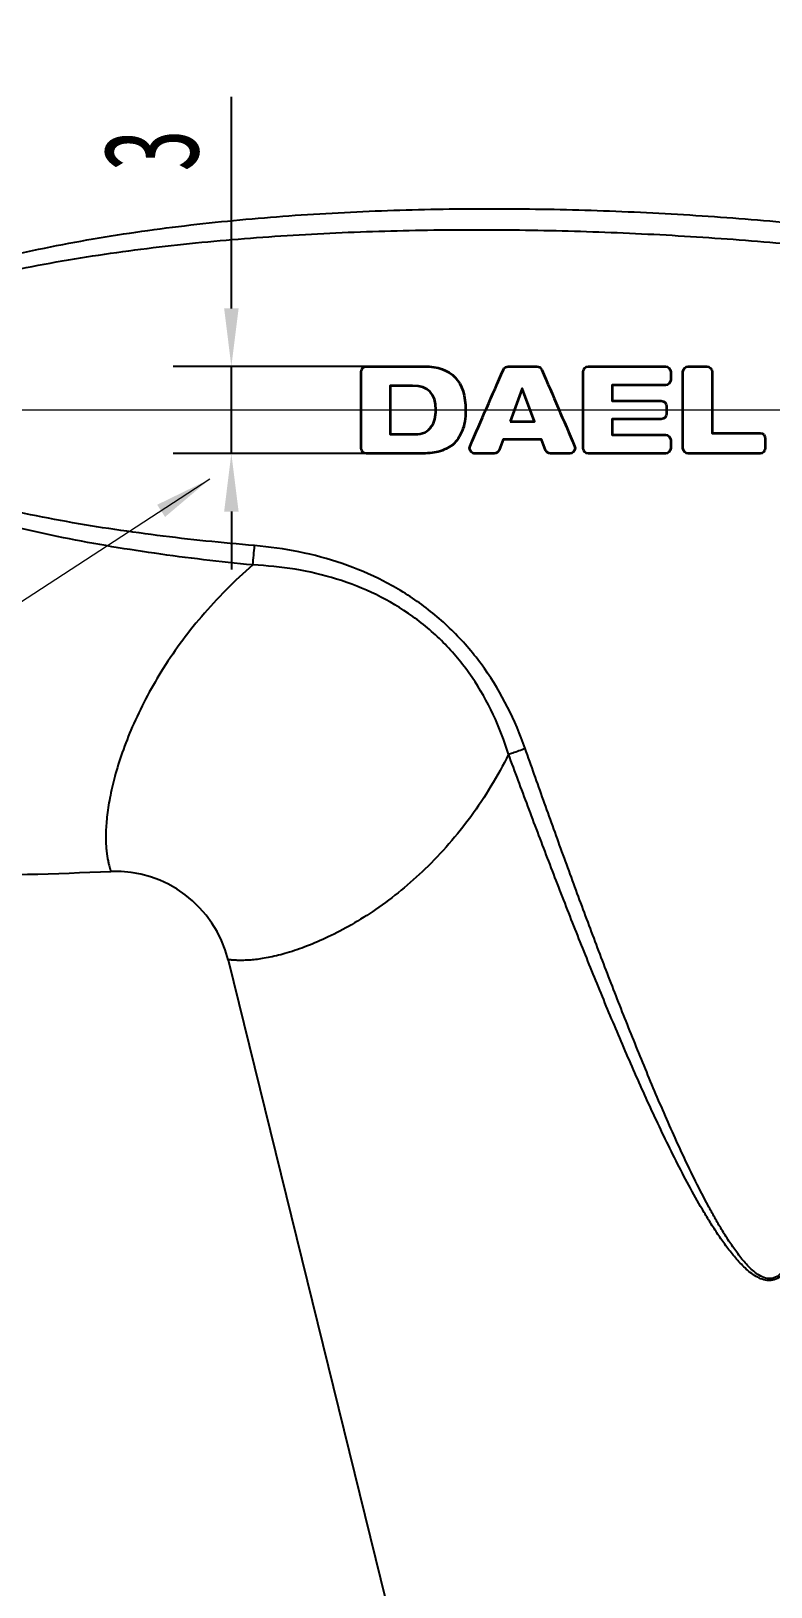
# Model space of a CAD drawing. Extents: x -7342 to 109, y -2713 to 214.
# Drawn here: x -5598.3 to -5572.8, y -2401.6 to -2348 of the extents above; entities that cross this region are included whole.
import ezdxf

# ---------------------------------------------------------------- set-up
doc = ezdxf.new("R2010")
doc.units = 0
doc.header["$LTSCALE"] = 7
doc.linetypes.add('\\M+5CBAB\\M+5B5E3\\M+5BBAD\\M+5CFDF', pattern=[22, 12, -2, 2, -2, 2, -2])
doc.layers.get('0').update_dxf_attribs({"color": 2, "linetype": 'CONTINUOUS'})
doc.layers.get('Defpoints').update_dxf_attribs({"linetype": 'CONTINUOUS'})
for name, color, linetype, lineweight in [('\\M+5B3DF\\M+5B4E7\\M+5CFDF\\M+5B2E3', 3, 'CONTINUOUS', 18), ('\\M+5CFB8\\M+5CAB5\\M+5CFDF\\M+5B2E3', 7, 'CONTINUOUS', 18), ('EB0', 7, 'CONTINUOUS', 35)]:
    doc.layers.add(name, color=color, linetype=linetype, lineweight=lineweight)
doc.styles.add('\\M+5B1EA\\M+5D7BC', font='', dxfattribs={"width": 0.667})
doc.styles.get('\\M+5B1EA\\M+5D7BC').set_extended_font_data('宋体')
doc.dimstyles.new('\\M+5B1EA\\M+5D7BC', dxfattribs={"dimtxt": 3.277832, "dimasz": 2, "dimexe": 2, "dimexo": 0, "dimgap": 1.110315, "dimtad": 1, "dimdsep": 46, "dimtxsty": '\\M+5B1EA\\M+5D7BC', "dimblk": '_CAXARROW', "dimcen": 0, "dimdle": 6, "dimaunit": 1, "dimazin": 2, "dimtfac": 0.707107, "dimtdec": 3, "dimtmove": 0, "dimatfit": 3, "dimfxl": 0, "dimfrac": 2, "dimtolj": 1, "dimarcsym": 0})

# ---------------------------------------------------------------- blocks, each defined once
blk = doc.blocks.new('_CAXARROW')
blk.add_hatch(color=0).paths.add_polyline_path([(0, 0), (-1, 0.125), (-1, -0.125)], flags=0)
blk = doc.blocks.new('*D32')
at = {"layer": '\\M+5B3DF\\M+5B4E7\\M+5CFDF\\M+5B2E3', "color": 0, "linetype": 'Continuous', "lineweight": -2}
for p, q in [((-5619.761, -2352.403), (-5619.761, -2339.327)), ((-5555.061, -2352.403), (-5555.061, -2339.327)), ((-5557.061, -2341.327), (-5617.761, -2341.327))]:
    blk.add_line(p, q, dxfattribs=at)
at = {"layer": 'Defpoints', "color": 0}
for p in [(-5619.761, -2341.327), (-5619.761, -2352.403), (-5555.061, -2352.403)]:
    blk.add_point(p, dxfattribs=at)
at = {"layer": '\\M+5B3DF\\M+5B4E7\\M+5CFDF\\M+5B2E3', "color": 0, "lineweight": -2, "xscale": 2, "yscale": 2, "zscale": 2, "rotation": 180}
blk.add_blockref('_CAXARROW', (-5619.761, -2341.327), dxfattribs=at)
at = {"layer": '\\M+5B3DF\\M+5B4E7\\M+5CFDF\\M+5B2E3', "color": 0, "lineweight": -2, "xscale": 2, "yscale": 2, "zscale": 2}
blk.add_blockref('_CAXARROW', (-5555.061, -2341.327), dxfattribs=at)
at = {"layer": '\\M+5B3DF\\M+5B4E7\\M+5CFDF\\M+5B2E3', "color": 0, "insert": (-5587.411, -2338.578), "char_height": 3.2778, "width": 12.78566, "attachment_point": 5, "style": '\\M+5B1EA\\M+5D7BC'}
blk.add_mtext('\\A1;64.7', dxfattribs=at)
blk = doc.blocks.new('*D33')
at = {"layer": '\\M+5B3DF\\M+5B4E7\\M+5CFDF\\M+5B2E3', "color": 0, "linetype": 'Continuous', "lineweight": -2}
for p, q in [((-5619.802, -2362.34), (-5619.802, -2330.395)), ((-5532.402, -2398.238), (-5532.402, -2330.395)), ((-5617.802, -2332.395), (-5534.402, -2332.395))]:
    blk.add_line(p, q, dxfattribs=at)
at = {"layer": 'Defpoints', "color": 0}
for p in [(-5532.402, -2332.395), (-5619.802, -2362.34), (-5532.402, -2398.238)]:
    blk.add_point(p, dxfattribs=at)
at = {"layer": '\\M+5B3DF\\M+5B4E7\\M+5CFDF\\M+5B2E3', "color": 0, "lineweight": -2, "xscale": 2, "yscale": 2, "zscale": 2, "rotation": 180}
blk.add_blockref('_CAXARROW', (-5619.802, -2332.395), dxfattribs=at)
at = {"layer": '\\M+5B3DF\\M+5B4E7\\M+5CFDF\\M+5B2E3', "color": 0, "lineweight": -2, "xscale": 2, "yscale": 2, "zscale": 2}
blk.add_blockref('_CAXARROW', (-5532.402, -2332.395), dxfattribs=at)
at = {"layer": '\\M+5B3DF\\M+5B4E7\\M+5CFDF\\M+5B2E3', "color": 0, "insert": (-5576.102, -2329.646), "char_height": 3.2778, "width": 12.95666, "attachment_point": 5, "style": '\\M+5B1EA\\M+5D7BC'}
blk.add_mtext('\\A1;87.4', dxfattribs=at)
blk = doc.blocks.new('*X28')
at = {"layer": '\\M+5B3DF\\M+5B4E7\\M+5CFDF\\M+5B2E3', "linetype": 'Continuous'}
blk.add_hatch(color=0, dxfattribs=at).paths.add_polyline_path([(712.044, -217.897), (710.504, -219.198), (710.232, -218.779)], flags=0)
at = {"layer": '\\M+5B3DF\\M+5B4E7\\M+5CFDF\\M+5B2E3', "color": 0, "linetype": 'Continuous'}
blk.add_line((712.044, -217.897), (678.57, -239.703), dxfattribs=at)
at = {"layer": '\\M+5B3DF\\M+5B4E7\\M+5CFDF\\M+5B2E3', "color": 0}
blk.add_line((678.57, -239.703), (669.49, -239.703), dxfattribs=at)
at = {"layer": '\\M+5B3DF\\M+5B4E7\\M+5CFDF\\M+5B2E3', "color": 0, "insert": (672.53, -236.478), "char_height": 3.2778, "width": 12.1603, "attachment_point": 5, "line_spacing_factor": 1.15057, "style": '\\M+5B1EA\\M+5D7BC'}
blk.add_mtext('\\T1.1;打码', dxfattribs=at)
blk = doc.blocks.new('*D40')
at = {"layer": '\\M+5B3DF\\M+5B4E7\\M+5CFDF\\M+5B2E3', "color": 0, "linetype": 'Continuous', "lineweight": -2}
for p, q in [((-5591.418, -2357.553), (-5591.418, -2350.27)), ((-5586.643, -2359.553), (-5593.418, -2359.553)), ((-5591.418, -2362.552), (-5591.418, -2359.553)), ((-5586.708, -2362.552), (-5593.418, -2362.552)), ((-5591.418, -2364.552), (-5591.418, -2366.552))]:
    blk.add_line(p, q, dxfattribs=at)
at = {"layer": 'Defpoints', "color": 0}
for p in [(-5591.418, -2359.553), (-5586.643, -2359.553), (-5586.708, -2362.552)]:
    blk.add_point(p, dxfattribs=at)
at = {"layer": '\\M+5B3DF\\M+5B4E7\\M+5CFDF\\M+5B2E3', "color": 0, "lineweight": -2, "xscale": 2, "yscale": 2, "zscale": 2}
for p, rotation in [((-5591.418, -2359.553), 270), ((-5591.418, -2362.552), 90)]:
    blk.add_blockref('_CAXARROW', p, dxfattribs=dict(at, rotation=rotation))
at = {"layer": '\\M+5B3DF\\M+5B4E7\\M+5CFDF\\M+5B2E3', "color": 0, "lineweight": 18, "insert": (-5594.168, -2352.109), "char_height": 3.2778, "width": 6.55566, "attachment_point": 5, "rotation": 90, "style": '\\M+5B1EA\\M+5D7BC'}
blk.add_mtext('\\A1;3', dxfattribs=at)

msp = doc.modelspace()

# ---------------------------------------------------------------- linework, layer by layer
at = {"color": 7, "linetype": 'Continuous'}
msp.add_line((-5591.53266, -2379.98668), (-5573.10751, -2454.71883), dxfattribs=at)
for centre, radius, start, end in [((-5606.05089, -2609.95065), 265, 79.0848316, 90.2183348), ((-5608.59491, -2364.30615), 18.03399, 353.360384, 355.494302), ((-5606.05089, -2112.15449), 265, 269.7816652, 272.2656974), ((-5595.41636, -2380.94421), 4.00001, 13.850046, 92.265653)]:
    msp.add_arc(centre, radius, start, end, dxfattribs=at)
for points, knots in [([(-5590.68187, -2366.39131), (-5591.81119, -2366.28257), (-5594.06584, -2366.01785), (-5596.86471, -2365.54349), (-5599.08073, -2365.04835), (-5600.72603, -2364.60576), (-5602.07565, -2364.16154), (-5603.13254, -2363.74382), (-5603.90954, -2363.39216), (-5604.6637, -2362.99245), (-5605.38192, -2362.53009), (-5605.93117, -2362.07286), (-5606.31093, -2361.64701), (-5606.55224, -2361.2922), (-5606.72879, -2360.89971), (-5606.81348, -2360.47646), (-5606.78871, -2360.04548), (-5606.66001, -2359.63482), (-5606.45115, -2359.26074), (-5606.1007, -2358.8127), (-5605.57149, -2358.33503), (-5604.8667, -2357.85797), (-5603.8722, -2357.3132), (-5602.56578, -2356.75964), (-5600.95166, -2356.22576), (-5599.3092, -2355.78648), (-5597.649, -2355.42052), (-5595.97664, -2355.11448), (-5594.29568, -2354.85924), (-5592.04608, -2354.57809), (-5589.22249, -2354.32522), (-5585.82497, -2354.15412), (-5582.4231, -2354.10072), (-5579.02078, -2354.15636), (-5575.62127, -2354.31697), (-5573.35901, -2354.494), (-5572.22957, -2354.60078)], [0, 0, 0, 0, 4288.2162578, 8577.35963165, 10722.71903174, 12868.55491545, 15014.97309561, 16088.67787932, 17162.67938901, 18237.0397622, 19311.81212828, 20386.96891402, 20925.32711994, 21464.00243503, 22002.75984546, 22541.19073381, 23079.19286168, 23616.59719475, 24153.63209881, 24689.95862703, 25760.48978737, 26831.03503963, 27901.53665086, 30041.76995686, 32182.54716675, 34323.65993427, 36465.04140862, 38606.65417144, 40748.47752396, 42890.4937861, 47174.81887191, 51459.88052425, 55745.62953118, 60032.06366299, 64319.21652345, 68607.16476736, 68607.16476736, 68607.16476736, 68607.16476736]), ([(-5590.61665, -2365.72286), (-5591.73765, -2365.62869), (-5593.97662, -2365.39751), (-5596.75981, -2364.97847), (-5598.96781, -2364.53799), (-5600.61025, -2364.14249), (-5601.96128, -2363.74345), (-5603.02291, -2363.36577), (-5603.80569, -2363.04602), (-5604.56845, -2362.67959), (-5605.29828, -2362.25045), (-5605.85927, -2361.81681), (-5606.24302, -2361.40079), (-5606.47831, -2361.04558), (-5606.62875, -2360.64441), (-5606.65284, -2360.2146), (-5606.5413, -2359.80051), (-5606.33041, -2359.43082), (-5606.05754, -2359.10666), (-5605.64251, -2358.72585), (-5605.06207, -2358.32519), (-5604.31942, -2357.92497), (-5603.54905, -2357.5815), (-5602.76125, -2357.28097), (-5601.69483, -2356.92559), (-5600.34016, -2356.55028), (-5598.6951, -2356.17982), (-5597.03713, -2355.87219), (-5595.37044, -2355.61627), (-5593.69754, -2355.40457), (-5591.46111, -2355.17414), (-5588.65737, -2354.973), (-5585.28677, -2354.84938), (-5581.91391, -2354.83113), (-5578.54191, -2354.91083), (-5575.17341, -2355.08486), (-5572.93174, -2355.26363), (-5571.81249, -2355.36933)], [0, 0, 0, 0, 4404.80485729, 8810.82986467, 11014.66160725, 13218.98182283, 15423.86446201, 16526.75433717, 17629.90447005, 18733.35953828, 19837.16486778, 20941.0750699, 21493.94458235, 22046.967542, 22599.68769449, 23151.72279245, 23703.31065614, 24254.71374897, 24805.62936948, 25356.21214171, 26456.09490285, 27556.13888396, 28656.22327929, 29756.33551005, 30856.47540006, 33056.6047208, 35256.94133442, 37457.41426412, 39657.98381447, 41858.62748456, 44059.3279953, 48460.659245, 52862.16851458, 57263.80599626, 61665.55468575, 66067.4201431, 70469.43535504, 70469.43535504, 70469.43535504, 70469.43535504]), ([(-5581.29234, -2372.70938), (-5581.63398, -2371.73746), (-5582.33457, -2370.32912), (-5583.65817, -2368.73858), (-5584.83381, -2367.72183), (-5586.15757, -2366.91041), (-5588.05929, -2366.10978), (-5589.59304, -2365.80891), (-5590.61665, -2365.72286)], [0, 0, 0, 0, 3381.3780532, 5075.00799657, 6767.5768, 8459.01749477, 10149.26832308, 13520.84096776, 13520.84096776, 13520.84096776, 13520.84096776]), ([(-5590.68187, -2366.39131), (-5591.31279, -2366.93974), (-5592.46491, -2368.09571), (-5593.84879, -2369.98657), (-5594.69831, -2371.59891), (-5595.17918, -2372.82205), (-5595.43598, -2373.64188), (-5595.61034, -2374.38657), (-5595.71165, -2375.04572), (-5595.7456, -2375.53832), (-5595.74482, -2375.88291), (-5595.73406, -2376.1037), (-5595.71541, -2376.29897), (-5595.69131, -2376.46847), (-5595.66445, -2376.61204), (-5595.63757, -2376.72958), (-5595.61593, -2376.81108), (-5595.60084, -2376.86332), (-5595.59188, -2376.89271), (-5595.58484, -2376.9158), (-5595.57975, -2376.93044), (-5595.57728, -2376.93966), (-5595.57521, -2376.94318), (-5595.57564, -2376.94728), (-5595.57449, -2376.94733)], [0, 0, 0, 0, 9487.85905637, 18440.49923422, 26499.77214592, 30091.57119872, 33346.34480491, 36241.61140121, 38763.81778828, 40907.4536724, 41837.58654852, 42673.49681676, 43415.38270465, 44063.09779397, 44615.94691363, 45072.60186234, 45431.17991665, 45573.01755111, 45689.5111712, 45780.41739063, 45845.51555162, 45868.32856511, 45884.6358832, 45897.69544364, 45897.69544364, 45897.69544364, 45897.69544364]), ([(-5581.86447, -2372.9107), (-5582.00987, -2372.44241), (-5582.36213, -2371.52329), (-5583.08936, -2370.23823), (-5584.02092, -2369.09143), (-5585.14036, -2368.12803), (-5586.41037, -2367.37634), (-5588.2375, -2366.66347), (-5589.70654, -2366.4328), (-5590.68187, -2366.3913)], [0, 0, 0, 0, 1938.0760611, 3875.9928329, 5812.56488724, 7748.07924939, 9682.66840925, 11616.38974928, 15474.8968231, 15474.8968231, 15474.8968231, 15474.8968231]), ([(-5581.86447, -2372.91069), (-5581.81742, -2372.89409), (-5581.62675, -2372.82687), (-5581.43603, -2372.7598), (-5581.29234, -2372.70938)], [0, 0, 0, 0, 1322.03467048, 5357.08005512, 5357.08005512, 5357.08005512, 5357.08005512]), ([(-5571.91167, -2381.52738), (-5571.87747, -2382.15481), (-5571.81833, -2383.41016), (-5571.77669, -2384.98064), (-5571.77368, -2386.23729), (-5571.79167, -2387.17953), (-5571.82994, -2387.96401), (-5571.88201, -2388.59), (-5571.93516, -2389.05808), (-5572.00751, -2389.5235), (-5572.09104, -2389.90731), (-5572.18089, -2390.20812), (-5572.26428, -2390.42838), (-5572.37087, -2390.63867), (-5572.5118, -2390.82851), (-5572.67896, -2390.94284), (-5572.83397, -2390.97533), (-5572.99202, -2390.96624), (-5573.1782, -2390.89363), (-5573.37286, -2390.76031), (-5573.54877, -2390.60315), (-5573.76439, -2390.37455), (-5574.00834, -2390.06611), (-5574.27566, -2389.67783), (-5574.52547, -2389.27797), (-5574.76237, -2388.87034), (-5575.06488, -2388.31927), (-5575.42318, -2387.61977), (-5575.83129, -2386.76962), (-5576.22309, -2385.91182), (-5576.60223, -2385.04835), (-5576.97116, -2384.18046), (-5577.45181, -2383.01856), (-5578.03498, -2381.55896), (-5578.71384, -2379.79925), (-5579.37637, -2378.03333), (-5580.02574, -2376.26254), (-5580.66426, -2374.48781), (-5581.08385, -2373.30249), (-5581.29234, -2372.70938)], [0, 0, 0, 0, 4943.16873308, 9885.98592296, 12357.25940086, 14828.32238469, 17299.03319257, 18534.26992715, 19769.33016247, 21004.13064371, 22238.46613658, 22855.56158278, 23472.45476865, 24088.9324951, 24705.07475826, 25318.4411305, 25627.36811545, 25935.5357383, 26551.76254552, 27168.71702168, 27786.08047151, 28403.69069603, 29639.01951237, 30874.84428256, 32110.89081776, 33347.06170526, 34583.3079144, 37055.85818236, 39528.55412648, 42001.32873795, 44474.14926374, 46946.99899911, 49419.86779625, 54365.60778708, 59311.38023036, 64257.16176951, 69202.93915619, 74148.70380076, 79094.45019825, 79094.45019825, 79094.45019825, 79094.45019825]), ([(-5581.86446, -2372.91069), (-5582.23945, -2373.66025), (-5583.08986, -2375.07108), (-5584.65232, -2376.86648), (-5586.09948, -2378.04962), (-5587.25091, -2378.77715), (-5588.04736, -2379.19888), (-5588.78931, -2379.52127), (-5589.46231, -2379.75251), (-5589.97676, -2379.88274), (-5590.34395, -2379.9493), (-5590.58298, -2379.98174), (-5590.79716, -2380.00126), (-5590.98549, -2380.01025), (-5591.147, -2380.0114), (-5591.28072, -2380.00738), (-5591.37441, -2380.00169), (-5591.43473, -2379.99663), (-5591.46908, -2379.99366), (-5591.49542, -2379.99039), (-5591.51533, -2379.98957), (-5591.52541, -2379.98607), (-5591.53197, -2379.98777), (-5591.53266, -2379.98668)], [0, 0, 0, 0, 8836.24596526, 17270.6303045, 24972.88573892, 28446.08195258, 31618.58405663, 34464.59309076, 36966.36288001, 39113.20346248, 40051.80562276, 40899.52247935, 41655.5119575, 42318.54020744, 42886.79234209, 43357.84857543, 43728.82273265, 43875.82986657, 43996.68374881, 44091.06257569, 44158.68629376, 44199.33732243, 44212.91386147, 44212.91386147, 44212.91386147, 44212.91386147]), ([(-5571.51147, -2381.50842), (-5571.49028, -2382.14369), (-5571.45867, -2383.41455), (-5571.45672, -2385.00374), (-5571.49032, -2386.27442), (-5571.53898, -2387.22642), (-5571.60642, -2388.018), (-5571.68499, -2388.64846), (-5571.76003, -2389.11894), (-5571.85672, -2389.5855), (-5571.98469, -2390.04419), (-5572.13214, -2390.41415), (-5572.29497, -2390.68709), (-5572.44977, -2390.86928), (-5572.64979, -2391.0055), (-5572.88973, -2391.05238), (-5573.12664, -2391.00374), (-5573.41306, -2390.86362), (-5573.72376, -2390.61113), (-5574.04891, -2390.26261), (-5574.34475, -2389.88816), (-5574.61988, -2389.49848), (-5574.87979, -2389.09842), (-5575.21056, -2388.5551), (-5575.60061, -2387.86203), (-5576.0429, -2387.01652), (-5576.46601, -2386.16124), (-5576.87423, -2385.29875), (-5577.27047, -2384.4307), (-5577.78557, -2383.26736), (-5578.40876, -2381.80415), (-5579.13204, -2380.0381), (-5579.83615, -2378.26433), (-5580.52484, -2376.48455), (-5581.20078, -2374.69991), (-5581.64426, -2373.50747), (-5581.86446, -2372.91069)], [0, 0, 0, 0, 4554.48614269, 9108.52232213, 11385.3652658, 13661.94418585, 15938.08849855, 17076.01479218, 18213.73000975, 19351.14239492, 20488.03030397, 21623.69629389, 22191.53697408, 22758.98816713, 23325.44110353, 23891.30663893, 24458.80699707, 25027.12095492, 26163.30153109, 27301.49621387, 28440.33116505, 29579.44838181, 30718.71162891, 31858.06320699, 34136.81405605, 36415.72648084, 38694.71784232, 40973.75168575, 43252.80837718, 45531.87740724, 50089.98939079, 54648.11034591, 59206.21664478, 63764.29570099, 68322.3397892, 72880.34434712, 72880.34434712, 72880.34434712, 72880.34434712])]:
    msp.add_open_spline(points, degree=3, knots=knots, dxfattribs=at)
at = {"layer": '\\M+5CFB8\\M+5CAB5\\M+5CFDF\\M+5B2E3', "color": 1, "linetype": '\\M+5CBAB\\M+5B5E3\\M+5BBAD\\M+5CFDF', "lineweight": 18}
msp.add_line((-5623.23971, -2361.05257), (-5548.26274, -2361.05257), dxfattribs=at)
at = {"layer": 'EB0', "color": 7, "linetype": 'Continuous', "lineweight": 35}
for points, knots in [([(-5584.77435, -2359.55267), (-5585.43735, -2359.55267), (-5586.10105, -2359.55267), (-5586.76475, -2359.55267), (-5586.76475, -2359.55267), (-5586.86485, -2359.55267), (-5586.94815, -2359.63537), (-5586.94815, -2359.73617), (-5586.94815, -2359.73617), (-5586.94815, -2360.61417), (-5586.94815, -2361.49137), (-5586.94815, -2362.36937), (-5586.94815, -2362.36937), (-5586.94815, -2362.47027), (-5586.86485, -2362.55207), (-5586.76475, -2362.55207), (-5586.76475, -2362.55207), (-5586.14715, -2362.55207), (-5585.53105, -2362.55207), (-5584.91495, -2362.55207), (-5584.91495, -2362.55207), (-5584.67255, -2362.55207), (-5584.47075, -2362.53217), (-5584.29025, -2362.49247), (-5584.29025, -2362.49247), (-5584.08845, -2362.43127), (-5583.92725, -2362.35027), (-5583.78755, -2362.25027), (-5583.78755, -2362.25027), (-5583.64585, -2362.12947), (-5583.54425, -2361.96857), (-5583.46525, -2361.76707), (-5583.46525, -2361.76707), (-5583.38475, -2361.58607), (-5583.34405, -2361.34457), (-5583.34405, -2361.06287), (-5583.34405, -2361.06287), (-5583.34405, -2360.55937), (-5583.46525, -2360.17707), (-5583.70595, -2359.93457), (-5583.70595, -2359.93457), (-5583.94865, -2359.67387), (-5584.30955, -2359.55267), (-5584.77435, -2359.55267)], [0, 0, 0, 0, 2136.17607014, 2136.17607014, 2136.17607014, 2136.17607015, 4272.35214028, 4272.35214028, 4272.35214028, 4272.35214029, 6408.52821043, 6408.52821043, 6408.52821043, 6408.52821044, 8544.70428057, 8544.70428057, 8544.70428057, 8544.70428058, 10680.88035071, 10680.88035071, 10680.88035071, 10680.88035072, 12817.05642085, 12817.05642085, 12817.05642085, 12817.05642086, 14953.232491, 14953.232491, 14953.232491, 14953.23249101, 17089.40856114, 17089.40856114, 17089.40856114, 17089.40856115, 19225.58463128, 19225.58463128, 19225.58463128, 19225.58463129, 21361.76070142, 21361.76070142, 21361.76070142, 21361.76070143, 23497.93677157, 23497.93677157, 23497.93677157, 23497.93677157]), ([(-5580.71975, -2359.66417), (-5580.74905, -2359.59637), (-5580.81555, -2359.55267), (-5580.88815, -2359.55267), (-5580.88815, -2359.55267), (-5581.21715, -2359.55267), (-5581.54655, -2359.55267), (-5581.87475, -2359.55267), (-5581.87475, -2359.55267), (-5581.94735, -2359.55267), (-5582.01375, -2359.59587), (-5582.04385, -2359.66287), (-5582.04385, -2359.66287), (-5582.42715, -2360.54057), (-5582.80955, -2361.41797), (-5583.19105, -2362.29537), (-5583.19105, -2362.29537), (-5583.23075, -2362.38777), (-5583.18995, -2362.49577), (-5583.09625, -2362.53657), (-5583.09625, -2362.53657), (-5583.07405, -2362.54717), (-5583.04755, -2362.55247), (-5583.02465, -2362.55247), (-5583.02465, -2362.55247), (-5582.80335, -2362.55247), (-5582.58375, -2362.55247), (-5582.36345, -2362.55247), (-5582.36345, -2362.55247), (-5582.28815, -2362.55247), (-5582.21835, -2362.50467), (-5582.19185, -2362.43307), (-5582.19185, -2362.43307), (-5582.14575, -2362.31187), (-5582.10065, -2362.19067), (-5582.05535, -2362.06937), (-5582.05535, -2362.06937), (-5581.61295, -2362.06937), (-5581.17035, -2362.06937), (-5580.72695, -2362.06937), (-5580.72695, -2362.06937), (-5580.68175, -2362.19067), (-5580.63575, -2362.31187), (-5580.59065, -2362.43307), (-5580.59065, -2362.43307), (-5580.56315, -2362.50467), (-5580.49515, -2362.55247), (-5580.41895, -2362.55247), (-5580.41895, -2362.55247), (-5580.19765, -2362.55247), (-5579.97815, -2362.55247), (-5579.75775, -2362.55247), (-5579.75775, -2362.55247), (-5579.65595, -2362.55247), (-5579.57375, -2362.47027), (-5579.57375, -2362.36937), (-5579.57375, -2362.36937), (-5579.57375, -2362.34297), (-5579.57905, -2362.31927), (-5579.58875, -2362.29637), (-5579.58875, -2362.29637), (-5579.96585, -2361.41847), (-5580.34285, -2360.54127), (-5580.71975, -2359.66417)], [0, 0, 0, 0, 2122.92692936, 2122.92692936, 2122.92692936, 2122.92692937, 4245.85385872, 4245.85385872, 4245.85385872, 4245.85385873, 6368.78078808, 6368.78078808, 6368.78078808, 6368.78078809, 8491.70771744, 8491.70771744, 8491.70771744, 8491.70771745, 10614.63464679, 10614.63464679, 10614.63464679, 10614.6346468, 12737.56157615, 12737.56157615, 12737.56157615, 12737.56157616, 14860.48850551, 14860.48850551, 14860.48850551, 14860.48850552, 16983.41543487, 16983.41543487, 16983.41543487, 16983.41543488, 19106.34236423, 19106.34236423, 19106.34236423, 19106.34236424, 21229.26929359, 21229.26929359, 21229.26929359, 21229.2692936, 23352.19622295, 23352.19622295, 23352.19622295, 23352.19622296, 25475.12315231, 25475.12315231, 25475.12315231, 25475.12315232, 27598.05008167, 27598.05008167, 27598.05008167, 27598.05008168, 29720.97701103, 29720.97701103, 29720.97701103, 29720.97701104, 31843.90394038, 31843.90394038, 31843.90394038, 31843.90394039, 33966.83086974, 33966.83086974, 33966.83086974, 33966.83086974]), ([(-5576.46165, -2359.55267), (-5577.34595, -2359.55267), (-5578.23015, -2359.55267), (-5579.11445, -2359.55267), (-5579.11445, -2359.55267), (-5579.21535, -2359.55267), (-5579.29685, -2359.63537), (-5579.29685, -2359.73617), (-5579.29685, -2359.73617), (-5579.29685, -2360.61417), (-5579.29685, -2361.49137), (-5579.29685, -2362.36937), (-5579.29685, -2362.36937), (-5579.29685, -2362.47027), (-5579.21535, -2362.55247), (-5579.11445, -2362.55247), (-5579.11445, -2362.55247), (-5578.23015, -2362.55247), (-5577.34595, -2362.55247), (-5576.46165, -2362.55247), (-5576.46165, -2362.55247), (-5576.36005, -2362.55247), (-5576.27775, -2362.47027), (-5576.27775, -2362.36937), (-5576.27775, -2362.36937), (-5576.27775, -2362.27647), (-5576.27775, -2362.18347), (-5576.27775, -2362.09137), (-5576.27775, -2362.09137), (-5576.27775, -2361.99047), (-5576.36005, -2361.90817), (-5576.46165, -2361.90817), (-5576.46165, -2361.90817), (-5577.07165, -2361.90817), (-5577.68135, -2361.90817), (-5578.29135, -2361.90817), (-5578.29135, -2361.90817), (-5578.29135, -2361.72657), (-5578.29135, -2361.54527), (-5578.29135, -2361.36417), (-5578.29135, -2361.36417), (-5577.72845, -2361.36447), (-5577.16535, -2361.36417), (-5576.60355, -2361.36417), (-5576.60355, -2361.36417), (-5576.50065, -2361.36447), (-5576.41835, -2361.28217), (-5576.41835, -2361.18157), (-5576.41835, -2361.18157), (-5576.41835, -2361.09527), (-5576.41835, -2361.00997), (-5576.41835, -2360.92407), (-5576.41835, -2360.92407), (-5576.41835, -2360.82277), (-5576.50065, -2360.73997), (-5576.60355, -2360.73997), (-5576.60355, -2360.73997), (-5577.16535, -2360.73997), (-5577.72845, -2360.73997), (-5578.29135, -2360.73997), (-5578.29135, -2360.73997), (-5578.29135, -2360.55937), (-5578.29135, -2360.37777), (-5578.29135, -2360.19747), (-5578.29135, -2360.19747), (-5577.68135, -2360.19747), (-5577.07165, -2360.19747), (-5576.46165, -2360.19747), (-5576.46165, -2360.19747), (-5576.36005, -2360.19747), (-5576.27775, -2360.11417), (-5576.27775, -2360.01287), (-5576.27775, -2360.01287), (-5576.27775, -2359.92087), (-5576.27775, -2359.82867), (-5576.27775, -2359.73617), (-5576.27775, -2359.73617), (-5576.27775, -2359.63537), (-5576.36005, -2359.55267), (-5576.46165, -2359.55267)], [0, 0, 0, 0, 2112.56641914, 2112.56641914, 2112.56641914, 2112.56641915, 4225.13283827, 4225.13283827, 4225.13283827, 4225.13283828, 6337.69925741, 6337.69925741, 6337.69925741, 6337.69925742, 8450.26567654, 8450.26567654, 8450.26567654, 8450.26567655, 10562.83209568, 10562.83209568, 10562.83209568, 10562.83209569, 12675.39851482, 12675.39851482, 12675.39851482, 12675.39851483, 14787.96493395, 14787.96493395, 14787.96493395, 14787.96493396, 16900.53135309, 16900.53135309, 16900.53135309, 16900.5313531, 19013.09777223, 19013.09777223, 19013.09777223, 19013.09777224, 21125.66419136, 21125.66419136, 21125.66419136, 21125.66419137, 23238.2306105, 23238.2306105, 23238.2306105, 23238.23061051, 25350.79702963, 25350.79702963, 25350.79702963, 25350.79702964, 27463.36344877, 27463.36344877, 27463.36344877, 27463.36344878, 29575.92986791, 29575.92986791, 29575.92986791, 29575.92986792, 31688.49628704, 31688.49628704, 31688.49628704, 31688.49628705, 33801.06270618, 33801.06270618, 33801.06270618, 33801.06270619, 35913.62912532, 35913.62912532, 35913.62912532, 35913.62912533, 38026.19554445, 38026.19554445, 38026.19554445, 38026.19554446, 40138.76196359, 40138.76196359, 40138.76196359, 40138.7619636, 42251.32838272, 42251.32838272, 42251.32838272, 42251.32838272]), ([(-5573.19925, -2361.84807), (-5573.74885, -2361.84807), (-5574.29845, -2361.84807), (-5574.84885, -2361.84807), (-5574.84885, -2361.84807), (-5574.84885, -2361.14387), (-5574.84885, -2360.44047), (-5574.84885, -2359.73617), (-5574.84885, -2359.73617), (-5574.84885, -2359.63537), (-5574.92955, -2359.55267), (-5575.03225, -2359.55267), (-5575.03225, -2359.55267), (-5575.24455, -2359.55267), (-5575.45875, -2359.55267), (-5575.67195, -2359.55267), (-5575.67195, -2359.55267), (-5575.77205, -2359.55267), (-5575.85435, -2359.63537), (-5575.85435, -2359.73617), (-5575.85435, -2359.73617), (-5575.85435, -2360.61417), (-5575.85435, -2361.49137), (-5575.85435, -2362.36937), (-5575.85435, -2362.36937), (-5575.85435, -2362.47027), (-5575.77205, -2362.55247), (-5575.67195, -2362.55247), (-5575.67195, -2362.55247), (-5574.84805, -2362.55247), (-5574.02415, -2362.55247), (-5573.19925, -2362.55247), (-5573.19925, -2362.55247), (-5573.09835, -2362.55247), (-5573.01685, -2362.47027), (-5573.01685, -2362.36937), (-5573.01685, -2362.36937), (-5573.01685, -2362.25657), (-5573.01685, -2362.14327), (-5573.01685, -2362.03117), (-5573.01685, -2362.03117), (-5573.01685, -2361.93037), (-5573.09835, -2361.84807), (-5573.19925, -2361.84807)], [0, 0, 0, 0, 2161.34635216, 2161.34635216, 2161.34635216, 2161.34635217, 4322.69270432, 4322.69270432, 4322.69270432, 4322.69270433, 6484.03905648, 6484.03905648, 6484.03905648, 6484.03905649, 8645.38540864, 8645.38540864, 8645.38540864, 8645.38540865, 10806.7317608, 10806.7317608, 10806.7317608, 10806.73176081, 12968.07811296, 12968.07811296, 12968.07811296, 12968.07811297, 15129.42446511, 15129.42446511, 15129.42446511, 15129.42446512, 17290.77081727, 17290.77081727, 17290.77081727, 17290.77081728, 19452.11716943, 19452.11716943, 19452.11716943, 19452.11716944, 21613.46352159, 21613.46352159, 21613.46352159, 21613.4635216, 23774.80987375, 23774.80987375, 23774.80987375, 23774.80987375]), ([(-5584.41065, -2361.36447), (-5584.43175, -2361.46527), (-5584.47075, -2361.56667), (-5584.53185, -2361.62577), (-5584.53185, -2361.62577), (-5584.57165, -2361.70647), (-5584.65315, -2361.76707), (-5584.75295, -2361.82717), (-5584.75295, -2361.82717), (-5584.85415, -2361.86797), (-5584.95495, -2361.88787), (-5585.09475, -2361.88787), (-5585.09475, -2361.88787), (-5585.37805, -2361.88787), (-5585.65865, -2361.88787), (-5585.94185, -2361.88787), (-5585.94185, -2361.88787), (-5585.94185, -2361.33107), (-5585.94185, -2360.77457), (-5585.94185, -2360.21737), (-5585.94185, -2360.21737), (-5585.68595, -2360.21737), (-5585.43095, -2360.21737), (-5585.17625, -2360.21737), (-5585.17625, -2360.21737), (-5584.63275, -2360.21737), (-5584.36995, -2360.49877), (-5584.36995, -2361.04257), (-5584.36995, -2361.04257), (-5584.36995, -2361.16297), (-5584.39215, -2361.26437), (-5584.41065, -2361.36447)], [0, 0, 0, 0, 2192.28122316, 2192.28122316, 2192.28122316, 2192.28122317, 4384.56244633, 4384.56244633, 4384.56244633, 4384.56244634, 6576.84366949, 6576.84366949, 6576.84366949, 6576.8436695, 8769.12489265, 8769.12489265, 8769.12489265, 8769.12489266, 10961.40611582, 10961.40611582, 10961.40611582, 10961.40611583, 13153.68733898, 13153.68733898, 13153.68733898, 13153.68733899, 15345.96856215, 15345.96856215, 15345.96856215, 15345.96856216, 17538.24978531, 17538.24978531, 17538.24978531, 17538.24978531]), ([(-5581.81385, -2361.44497), (-5581.81385, -2361.44497), (-5581.39165, -2360.31767), (-5581.39165, -2360.31767), (-5581.39165, -2360.31767), (-5581.39165, -2360.31767), (-5580.96855, -2361.44497), (-5580.96855, -2361.44497), (-5580.96855, -2361.44497), (-5580.96855, -2361.44497), (-5581.81385, -2361.44497), (-5581.81385, -2361.44497)], [0, 0, 0, 0, 2413.70595926, 2413.70595926, 2413.70595926, 2413.70595927, 4827.41191852, 4827.41191852, 4827.41191852, 4827.41191853, 7241.11787779, 7241.11787779, 7241.11787779, 7241.11787779])]:
    msp.add_open_spline(points, degree=3, knots=knots, dxfattribs=at)

# ---------------------------------------------------------------- block references
at = {"layer": '\\M+5B3DF\\M+5B4E7\\M+5CFDF\\M+5B2E3', "color": 7}
msp.add_blockref('*X28', (-6304.20703, -2145.53739), dxfattribs=at)

# ---------------------------------------------------------------- dimensions: what is measured, and where the dimension line sits
for base, p1, p2, picture, middle in [((-5532.4023, -2332.39491), (-5619.8023, -2362.33966), (-5532.4023, -2398.23768), '*D33', (-5576.1023, -2329.64568)), ((-5619.76071, -2341.32727), (-5555.06071, -2352.40257), (-5619.76071, -2352.40257), '*D32', (-5587.41071, -2338.57804))]:
    dim = msp.add_linear_dim(base=base, p1=p1, p2=p2, dimstyle='\\M+5B1EA\\M+5D7BC', override={"dimsah": 1, "dimtfill": 1, "dimtzin": 8}, dxfattribs=at)
    dim.commit()
    dim.dimension.update_dxf_attribs({"geometry": picture, "text_midpoint": middle})
at = {"layer": '\\M+5B3DF\\M+5B4E7\\M+5CFDF\\M+5B2E3', "color": 3, "lineweight": 18}
dim = msp.add_linear_dim(base=(-5591.41842, -2359.55267), p1=(-5586.70796, -2362.55247), p2=(-5586.64334, -2359.55267), angle=90, dimstyle='\\M+5B1EA\\M+5D7BC', override={"dimdec": 1, "dimsah": 1, "dimtfill": 1, "dimtzin": 8}, dxfattribs=at)
dim.commit()
dim.dimension.update_dxf_attribs({"geometry": '*D40', "text_midpoint": (-5591.41842, -2352.1091), "dimtype": 160})

doc.saveas('drawing.dxf')
